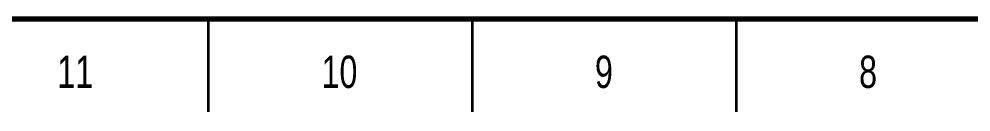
# Model space of a CAD drawing. Header units: millimetres. Extents: x 2 to 1187, y 2 to 839.
# Drawn here: x 658.7 to 838.9, y 2.5 to 20 of the extents above; entities that cross this region are included whole.
import ezdxf

# ---------------------------------------------------------------- set-up
doc = ezdxf.new("R2010")
doc.units = ezdxf.units.MM
doc.styles.add('SLDTEXTSTYLE2', font='TXT', dxfattribs={"width": 0.75})

msp = doc.modelspace()

# ---------------------------------------------------------------- linework, layer by layer
at = {"color": 7, "linetype": 'Continuous', "lineweight": 70}
msp.add_line((1169, 20), (20, 20), dxfattribs=at)
at = {"color": 7, "linetype": 'Continuous', "lineweight": 35}
for p, q in [((694.5, 20), (694.5, 2.5)), ((744.5, 20), (744.5, 2.5)), ((794.5, 20), (794.5, 2.5))]:
    msp.add_line(p, q, dxfattribs=at)

# ---------------------------------------------------------------- texts
at = {"color": 7, "linetype": 'Continuous', "lineweight": 0, "char_height": 6.096, "attachment_point": 2, "style": 'SLDTEXTSTYLE2'}
for s, insert in [('11', (669.3772, 13.1137)), ('10', (719.3772, 13.1137)), ('9', (769.4386, 13.1137)), ('8', (819.4386, 13.1137))]:
    msp.add_mtext(s, dxfattribs=dict(at, insert=insert))

doc.saveas('drawing.dxf')
